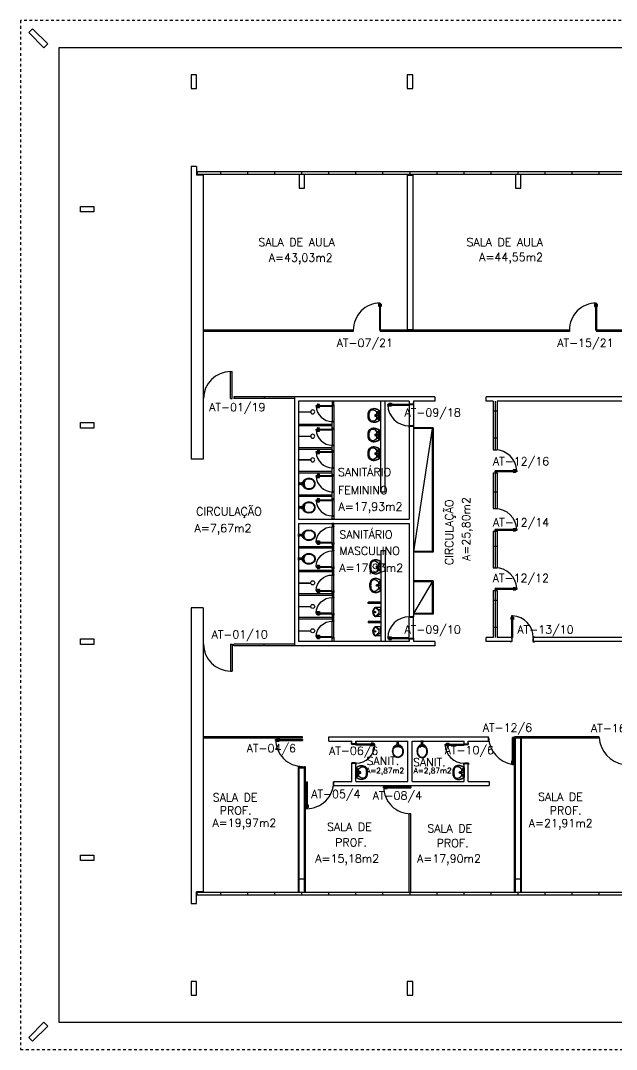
# Model space of a CAD drawing. Extents: x 109.8 to 186.6, y -3.3 to 34.7.
# Drawn here: x 109.79 to 131.85, y -3.32 to 34.74 of the extents above; entities that cross this region are included whole.
import ezdxf

# ---------------------------------------------------------------- set-up
doc = ezdxf.new("R2010")
doc.units = 0
doc.header["$LTSCALE"] = 0.01
doc.header["$MEASUREMENT"] = 0
doc.linetypes.add('HIDDEN', pattern=[0.375, 0.25, -0.125])
doc.layers.get('0').update_dxf_attribs({"color": 1, "linetype": 'HIDDEN'})
for name, color, linetype in [('1', 1, 'CONTINUOUS'), ('2', 1, 'CONTINUOUS'), ('3', 2, 'CONTINUOUS'), ('ALV', 2, 'CONTINUOUS'), ('APSAN', 1, 'CONTINUOUS'), ('DIV', 2, 'CONTINUOUS'), ('ENDEREÇO', 2, 'CONTINUOUS'), ('ESQ', 1, 'CONTINUOUS'), ('MACANETA', 2, 'CONTINUOUS'), ('MARCO', 2, 'CONTINUOUS'), ('PEÇAS', 1, 'CONTINUOUS'), ('PISO', 1, 'CONTINUOUS'), ('PORTA', 2, 'CONTINUOUS'), ('PROJ', 1, 'HIDDEN'), ('TEXTO', 2, 'CONTINUOUS')]:
    doc.layers.add(name, color=color, linetype=linetype)
doc.styles.add('UNB-100', font='simplex.shx', dxfattribs={"height": 0.2})

# ---------------------------------------------------------------- blocks, each defined once
blk = doc.blocks.new('P100D')
at = {"layer": '1'}
blk.add_arc((-0.003, -0.003), 0.995, 180, 270.1541, dxfattribs=at)
at = {"layer": '2', "color": 1}
for p, q in [((-0.963, 0.003), (-0.963, 0)), ((-0.963, 0.003), (-0.928, 0.003)), ((-0.955, 0.03), (-0.865, 0.03)), ((-0.955, 0.03), (-0.955, 0.003)), ((-0.955, 0.025), (-0.865, 0.025)), ((-0.935, 0.025), (-0.935, 0.003)), ((-0.928, 0.003), (-0.928, 0)), ((-0.865, 0.03), (-0.865, 0.025)), ((-0.963, -0.038), (-0.963, -0.035)), ((-0.963, -0.038), (-0.928, -0.038)), ((-0.955, -0.065), (-0.955, -0.038)), ((-0.955, -0.06), (-0.865, -0.06)), ((-0.955, -0.065), (-0.865, -0.065)), ((-0.935, -0.06), (-0.935, -0.038)), ((-0.928, -0.038), (-0.928, -0.035)), ((-0.865, -0.065), (-0.865, -0.06))]:
    blk.add_line(p, q, dxfattribs=at)
at = {"layer": '3'}
for p, q in [((-1, 0), (0, 0)), ((-1, -0.035), (-1, 0)), ((0, 0), (0, -0.035)), ((-1, -0.035), (0, -0.035))]:
    blk.add_line(p, q, dxfattribs=at)
blk = doc.blocks.new('A$C70DC1065')
at = {"layer": 'APSAN', "color": 1}
for p, q in [((0.407, 0.413), (0.323, 0.383)), ((0.407, 0.413), (0.328, 0.373)), ((0.407, 0.433), (0.407, 0.102)), ((0.407, 0.257), (0.407, 0.413)), ((0.42, 0.44), (0.42, 0.075)), ((0.319, 0.257), (0.231, 0.257)), ((0.275, 0.301), (0.275, 0.213)), ((0.407, 0.102), (0.323, 0.132)), ((0.328, 0.373), (0.328, 0.141)), ((0.407, 0.102), (0.328, 0.141)), ((0.394, 0.341), (0.341, 0.341)), ((0.394, 0.257), (0.341, 0.257)), ((0.394, 0.173), (0.341, 0.173)), ((0.368, 0.315), (0.368, 0.368)), ((0.368, 0.257), (0.368, 0.284)), ((0.368, 0.257), (0.368, 0.231)), ((0.368, 0.2), (0.368, 0.147)), ((0.407, 0.257), (0.407, 0.082))]:
    blk.add_line(p, q, dxfattribs=at)
for centre, radius in [((0.275, 0.257), 0.0315), ((0.275, 0.257), 0.021), ((0.368, 0.341), 0.0137), ((0.368, 0.257), 0.0137), ((0.368, 0.173), 0.0137)]:
    blk.add_circle(centre, radius, dxfattribs=at)
for centre, radius, start, end in [((0.214, 0.312), 0.21, 74.8885, 171.8746), ((0.212, 0.31), 0.2, 75.2817, 172.1149), ((0.462, 0.257), 0.424, 162.413, 180), ((0.175, 0.348), 0.123, 49.4403, 162.413), ((-3.652, -5.024), 6.719, 53.8347, 54.4403), ((-4.114, -4.663), 6.719, 48.6723, 49.4403), ((0.134, 0.015), 0.505, 58.0101, 75.2817), ((0.134, 0.015), 0.518, 57.2141, 74.8885), ((0.305, 0.389), 0.0137, 351.7289, 53.8347), ((0.315, 0.373), 0.0126, 0, 48.6723), ((0.395, 0.433), 0.0126, 0, 58.0101), ((0.407, 0.44), 0.0126, 0, 57.2141), ((0.595, 0.257), 0.595, 171.8746, 180), ((0.595, 0.257), 0.595, 180, 188.1254), ((0.214, 0.203), 0.21, 188.1254, 285.1115), ((0.595, 0.257), 0.587, 172.1149, 180), ((0.595, 0.257), 0.587, 180, 187.8851), ((0.212, 0.204), 0.2, 187.8851, 284.7183), ((0.462, 0.257), 0.424, 180, 197.587), ((0.175, 0.166), 0.123, 197.587, 310.5597), ((-4.114, 5.177), 6.719, 310.5597, 311.3277), ((-3.652, 5.539), 6.719, 305.5597, 306.1653), ((0.134, 0.5), 0.505, 284.7183, 301.9899), ((0.134, 0.5), 0.518, 285.1115, 302.7859), ((0.305, 0.125), 0.0137, 306.1653, 8.2711), ((0.315, 0.141), 0.0126, 311.3277, 0), ((0.395, 0.082), 0.0126, 301.9899, 0), ((0.407, 0.075), 0.0126, 302.7859, 0)]:
    blk.add_arc(centre, radius, start, end, dxfattribs=at)
blk = doc.blocks.new('VDC-P')
for p, q in [((-0.127, 0.192), (0.127, 0.192)), ((-0.109, 0.202), (0.109, 0.202)), ((-0.068, 0.152), (0.068, 0.152)), ((-0.05, 0.152), (-0.03, 0.11)), ((-0.05, 0.015), (-0.05, 0)), ((-0.05, 0), (0.05, 0)), ((0.045, 0.02), (-0.045, 0.02)), ((-0.04, 0.025), (-0.04, 0.02)), ((0.035, 0.03), (-0.035, 0.03)), ((-0.03, 0.152), (-0.03, 0.11)), ((0.03, 0.11), (-0.03, 0.11)), ((0.03, 0.1), (-0.03, 0.1)), ((-0.025, 0.1), (-0.025, 0.03)), ((0.025, 0.1), (0.025, 0.03)), ((0.03, 0.152), (0.03, 0.11)), ((0.05, 0.152), (0.03, 0.11)), ((0.04, 0.025), (0.04, 0.02)), ((0.05, 0.015), (0.05, 0))]:
    blk.add_line(p, q)
for points in [[(0.16, 0.244, 0.050424), (0.18, 0.288, 0.082137), (0.195, 0.381, 0.082137), (0.18, 0.474, 0.090148), (0.138, 0.549, 0.104406), (0.073, 0.601, 0.117345), (0, 0.619, 0.117345), (-0.073, 0.601, 0.104406), (-0.138, 0.549, 0.090148), (-0.18, 0.474, 0.082137), (-0.195, 0.381, 0.082137)], [(-0.195, 0.381, 0.082137), (-0.18, 0.288, 0.050424), (-0.16, 0.244, 0.104406)], [(0.142, 0.254, 0.050424), (0.161, 0.295, 0.082137), (0.175, 0.381, 0.082137), (0.161, 0.468, 0.090148), (0.122, 0.536, 0.104406), (0.064, 0.583, 0.117345), (0, 0.599, 0.117345), (-0.064, 0.583, 0.104406), (-0.122, 0.536, 0.090148), (-0.161, 0.468, 0.082137), (-0.175, 0.381, 0.082137)], [(-0.175, 0.381, 0.082137), (-0.161, 0.295, 0.050424), (-0.142, 0.254, 0.050424)]]:
    blk.add_lwpolyline(points, format="xyb")
for centre in [(-0.083, 0.226), (0.083, 0.226)]:
    blk.add_circle(centre, 0.0101)
for centre, radius, start, end in [((0.08, 0.36), 0.266, 205.6863, 226.7558), ((0.08, 0.36), 0.246, 205.6863, 219.7706), ((-0.068, 0.202), 0.05, 226.7558, 270), ((-0.045, 0.015), 0.005, 90, 180), ((-0.035, 0.025), 0.005, 90, 180), ((-0.03, 0.105), 0.005, 90, 270), ((0.03, 0.105), 0.005, 270, 90), ((0.035, 0.025), 0.005, 0, 90), ((0.045, 0.015), 0.005, 360, 90), ((0.068, 0.202), 0.05, 270, 313.2442), ((-0.08, 0.36), 0.266, 313.2442, 334.3137), ((-0.08, 0.36), 0.246, 320.2294, 334.3137)]:
    blk.add_arc(centre, radius, start, end)
blk = doc.blocks.new('MACANETA')
at = {"layer": 'MACANETA', "color": 1}
for p, q in [((-0.077, 0.052), (-0.077, 0.12)), ((-0.059, 0.052), (-0.059, 0.12)), ((-0.059, 0.075), (-0.036, 0.075)), ((-0.059, 0.052), (-0.036, 0.052)), ((-0.036, 0.044), (-0.036, 0.084)), ((-0.036, 0.084), (-0.03, 0.084)), ((-0.036, 0.044), (-0.03, 0.044)), ((0.006, 0.084), (0, 0.084)), ((0.006, 0.044), (0, 0.044)), ((0.006, 0.044), (0.006, 0.084)), ((0.029, 0.075), (0.006, 0.075)), ((0.029, 0.052), (0.006, 0.052)), ((0.029, 0.052), (0.029, 0.12)), ((0.047, 0.052), (0.047, 0.12))]:
    blk.add_line(p, q, dxfattribs=at)
for centre, start, end in [((-0.068, 0.12), 90, 180), ((-0.068, 0.052), 180, 270), ((-0.068, 0.12), 0, 90), ((-0.068, 0.052), 270, 0), ((0.038, 0.12), 90, 180), ((0.038, 0.052), 180, 270), ((0.038, 0.12), 0, 90), ((0.038, 0.052), 270, 0)]:
    blk.add_arc(centre, 0.00874, start, end, dxfattribs=at)
blk = doc.blocks.new('DOOR60')
at = {"layer": 'PORTA'}
for p, q in [((0.015, -0.6), (0.015, 0)), ((0.015, 0), (0.045, 0)), ((0.045, -0.6), (0.045, 0)), ((0.045, -0.6), (0.015, -0.6))]:
    blk.add_line(p, q, dxfattribs=at)
at = {"layer": 'PORTA', "color": 1}
blk.add_arc((0.015, 0), 0.6, 272.866, 0, dxfattribs=at)
blk.add_blockref('MACANETA', (0.045, -0.6), dxfattribs=at)
blk = doc.blocks.new('MICTR-P')
for p, q in [((0, 0.08), (0, 0.155)), ((0, 0.08), (0, -0.08)), ((0.081, 0.08), (0, 0.08)), ((0.01, 0.165), (0.205, 0.165)), ((0.168, 0.129), (0.08, 0.046)), ((0.08, -0.076), (0.08, 0.076)), ((0.151, 0.147), (0.083, 0.083)), ((0, -0.08), (0, -0.155)), ((0, -0.08), (0.081, -0.08)), ((0.01, -0.165), (0.205, -0.165)), ((0.168, -0.129), (0.08, -0.046)), ((0.151, -0.147), (0.083, -0.083))]:
    blk.add_line(p, q)
for radius in [0.025, 0.015]:
    blk.add_circle((0.22, 0), radius)
for centre, radius, start, end in [((0.01, 0.155), 0.01, 90, 180), ((0.09, 0.076), 0.01, 133.3634, 180), ((0.197, 0.098), 0.0675, 49.5319, 133.3634), ((0.197, 0.098), 0.0425, 49.5319, 133.3634), ((0.114, 0), 0.171, 357.4005, 49.5319), ((0.114, 0), 0.196, 358.2793, 49.5319), ((0.01, -0.155), 0.01, 180, 270), ((0.09, -0.076), 0.01, 180, 226.6366), ((0.197, -0.098), 0.0675, 226.6366, 310.4681), ((0.197, -0.098), 0.0425, 226.6366, 310.4681), ((0.114, 0), 0.171, 310.4681, 357.3509), ((0.114, 0), 0.196, 310.4681, 357.7012)]:
    blk.add_arc(centre, radius, start, end)
blk = doc.blocks.new('CHUV')
at = {"linetype": 'Continuous'}
for p, q in [((0, 0.006), (0.45, 0.006)), ((0, 0.006), (0, -0.006)), ((0, -0.006), (0.45, -0.006))]:
    blk.add_line(p, q, dxfattribs=at)
blk.add_circle((0.525, 0.001), 0.0742, dxfattribs=at)

msp = doc.modelspace()

# ---------------------------------------------------------------- linework, layer by layer
at = {"layer": '1'}
for p, q in [((124.184, 20.515), (124.184, 19.74)), ((124.334, 20.54), (124.334, 19.76)), ((124.184, 11.915), (124.184, 12.69)), ((124.334, 11.89), (124.334, 12.67))]:
    msp.add_line(p, q, dxfattribs=at)
at = {"layer": '1', "color": 1}
for centre, radius, start, end in [((124.184, 20.545), 0.8, 182.1491, 270), ((127.361, 18.057), 0.8, 2.1491, 90), ((127.364, 15.881), 0.8, 2.1491, 90), ((127.359, 13.7), 0.8, 2.1491, 90), ((124.184, 11.885), 0.8, 90, 177.8509), ((127.974, 11.915), 0.8, 360, 87.8509), ((122.209, 7.97), 0.7, 270, 357.5437), ((126.209, 7.97), 0.7, 182.4563, 270)]:
    msp.add_arc(centre, radius, start, end, dxfattribs=at)
at = {"layer": '1'}
for centre in [(128.202, 8.294), (132.302, 8.294)]:
    msp.add_arc(centre, 1.095, 184.0683, 259.5688, dxfattribs=at)
at = {"layer": '2', "color": 1}
for p, q in [((123.422, 20.553), (123.457, 20.553)), ((123.422, 20.553), (123.422, 20.55)), ((123.429, 20.58), (123.429, 20.553)), ((123.429, 20.58), (123.519, 20.58)), ((123.429, 20.575), (123.519, 20.575)), ((123.449, 20.575), (123.449, 20.553)), ((123.457, 20.553), (123.457, 20.55)), ((123.519, 20.58), (123.519, 20.575)), ((123.422, 20.512), (123.422, 20.515)), ((123.422, 20.512), (123.457, 20.512)), ((123.429, 20.485), (123.429, 20.512)), ((123.429, 20.49), (123.519, 20.49)), ((123.429, 20.485), (123.519, 20.485)), ((123.449, 20.49), (123.449, 20.512)), ((123.457, 20.512), (123.457, 20.515)), ((123.519, 20.485), (123.519, 20.49)), ((128.116, 18.117), (128.026, 18.117)), ((128.026, 18.117), (128.026, 18.112)), ((128.116, 18.112), (128.026, 18.112)), ((128.116, 18.027), (128.026, 18.027)), ((128.026, 18.022), (128.026, 18.027)), ((128.116, 18.022), (128.026, 18.022)), ((128.088, 18.09), (128.088, 18.087)), ((128.123, 18.09), (128.088, 18.09)), ((128.088, 18.049), (128.088, 18.052)), ((128.123, 18.049), (128.088, 18.049)), ((128.096, 18.112), (128.096, 18.09)), ((128.096, 18.027), (128.096, 18.049)), ((128.116, 18.117), (128.116, 18.09)), ((128.116, 18.022), (128.116, 18.049)), ((128.123, 18.09), (128.123, 18.087)), ((128.123, 18.049), (128.123, 18.052)), ((128.119, 15.941), (128.029, 15.941)), ((128.029, 15.941), (128.029, 15.936)), ((128.119, 15.936), (128.029, 15.936)), ((128.119, 15.851), (128.029, 15.851)), ((128.029, 15.846), (128.029, 15.851)), ((128.119, 15.846), (128.029, 15.846)), ((128.092, 15.914), (128.092, 15.911)), ((128.127, 15.914), (128.092, 15.914)), ((128.092, 15.873), (128.092, 15.876)), ((128.127, 15.873), (128.092, 15.873)), ((128.099, 15.936), (128.099, 15.914)), ((128.099, 15.851), (128.099, 15.873)), ((128.119, 15.941), (128.119, 15.914)), ((128.119, 15.846), (128.119, 15.873)), ((128.127, 15.914), (128.127, 15.911)), ((128.127, 15.873), (128.127, 15.876)), ((128.114, 13.76), (128.024, 13.76)), ((128.024, 13.76), (128.024, 13.755)), ((128.114, 13.755), (128.024, 13.755)), ((128.087, 13.733), (128.087, 13.73)), ((128.122, 13.733), (128.087, 13.733)), ((128.094, 13.755), (128.094, 13.733)), ((128.114, 13.76), (128.114, 13.733)), ((128.122, 13.733), (128.122, 13.73)), ((128.114, 13.67), (128.024, 13.67)), ((128.024, 13.665), (128.024, 13.67)), ((128.114, 13.665), (128.024, 13.665)), ((128.087, 13.692), (128.087, 13.695)), ((128.122, 13.692), (128.087, 13.692)), ((128.094, 13.67), (128.094, 13.692)), ((128.114, 13.665), (128.114, 13.692)), ((128.122, 13.692), (128.122, 13.695)), ((127.939, 12.67), (127.966, 12.67)), ((127.939, 12.67), (127.939, 12.58)), ((127.939, 12.58), (127.944, 12.58)), ((127.944, 12.67), (127.944, 12.58)), ((127.944, 12.65), (127.966, 12.65)), ((127.966, 12.678), (127.966, 12.643)), ((127.966, 12.678), (127.969, 12.678)), ((127.966, 12.643), (127.969, 12.643)), ((128.007, 12.678), (128.004, 12.678)), ((128.007, 12.643), (128.004, 12.643)), ((128.007, 12.678), (128.007, 12.643)), ((128.034, 12.67), (128.007, 12.67)), ((128.029, 12.65), (128.007, 12.65)), ((128.029, 12.67), (128.029, 12.58)), ((128.034, 12.58), (128.029, 12.58)), ((128.034, 12.67), (128.034, 12.58)), ((123.422, 11.918), (123.422, 11.915)), ((123.422, 11.918), (123.457, 11.918)), ((123.422, 11.877), (123.422, 11.88)), ((123.422, 11.877), (123.457, 11.877)), ((123.429, 11.945), (123.519, 11.945)), ((123.429, 11.945), (123.429, 11.918)), ((123.429, 11.94), (123.519, 11.94)), ((123.429, 11.85), (123.429, 11.877)), ((123.429, 11.855), (123.519, 11.855)), ((123.429, 11.85), (123.519, 11.85)), ((123.449, 11.94), (123.449, 11.918)), ((123.449, 11.855), (123.449, 11.877)), ((123.457, 11.918), (123.457, 11.915)), ((123.457, 11.877), (123.457, 11.88)), ((123.519, 11.945), (123.519, 11.94)), ((123.519, 11.85), (123.519, 11.855))]:
    msp.add_line(p, q, dxfattribs=at)
at = {"layer": '2'}
for p, q in [((122.774, 8.005), (122.774, 8)), ((122.864, 8.005), (122.774, 8.005)), ((122.864, 8), (122.774, 8)), ((122.844, 8), (122.844, 7.978)), ((122.864, 8.005), (122.864, 7.978)), ((125.554, 8.005), (125.554, 7.978)), ((125.554, 8.005), (125.644, 8.005)), ((125.554, 8), (125.644, 8)), ((125.574, 8), (125.574, 7.978)), ((125.644, 8.005), (125.644, 8)), ((122.774, 7.91), (122.774, 7.915)), ((122.864, 7.915), (122.774, 7.915)), ((122.864, 7.91), (122.774, 7.91)), ((122.872, 7.978), (122.837, 7.978)), ((122.837, 7.978), (122.837, 7.975)), ((122.837, 7.937), (122.837, 7.94)), ((122.872, 7.937), (122.837, 7.937)), ((122.844, 7.915), (122.844, 7.937)), ((122.864, 7.91), (122.864, 7.937)), ((122.872, 7.978), (122.872, 7.975)), ((122.872, 7.937), (122.872, 7.94)), ((125.547, 7.978), (125.582, 7.978)), ((125.547, 7.978), (125.547, 7.975)), ((125.547, 7.937), (125.547, 7.94)), ((125.547, 7.937), (125.582, 7.937)), ((125.554, 7.91), (125.554, 7.937)), ((125.554, 7.915), (125.644, 7.915)), ((125.554, 7.91), (125.644, 7.91)), ((125.574, 7.915), (125.574, 7.937)), ((125.582, 7.978), (125.582, 7.975)), ((125.582, 7.937), (125.582, 7.94)), ((125.644, 7.91), (125.644, 7.915)), ((127.973, 7.352), (127.978, 7.352)), ((127.973, 7.262), (127.973, 7.352)), ((127.973, 7.262), (128, 7.262)), ((127.978, 7.262), (127.978, 7.352)), ((127.978, 7.282), (128, 7.282)), ((128, 7.254), (128, 7.289)), ((128, 7.289), (128.003, 7.289)), ((128, 7.254), (128.003, 7.254)), ((128.041, 7.289), (128.038, 7.289)), ((128.041, 7.254), (128.038, 7.254)), ((128.041, 7.254), (128.041, 7.289)), ((128.063, 7.282), (128.041, 7.282)), ((128.068, 7.262), (128.041, 7.262)), ((128.068, 7.352), (128.063, 7.352)), ((128.063, 7.262), (128.063, 7.352)), ((128.068, 7.262), (128.068, 7.352))]:
    msp.add_line(p, q, dxfattribs=at)
at = {"layer": '3'}
for p, q in [((123.384, 20.55), (124.184, 20.55)), ((123.384, 20.515), (123.384, 20.55)), ((124.184, 20.61), (124.174, 20.61)), ((124.174, 20.61), (124.174, 20.56)), ((124.174, 20.56), (124.184, 20.56)), ((124.184, 20.565), (124.184, 20.56)), ((124.184, 20.56), (124.184, 20.55)), ((124.184, 20.55), (124.219, 20.55)), ((124.184, 20.55), (124.184, 20.515)), ((124.219, 20.55), (124.219, 20.54)), ((124.344, 20.6), (124.334, 20.6)), ((124.334, 20.565), (124.334, 20.55)), ((124.334, 20.54), (124.334, 20.55)), ((124.334, 20.55), (124.344, 20.55)), ((124.344, 20.55), (124.344, 20.6)), ((123.384, 20.515), (124.184, 20.515)), ((124.219, 20.54), (124.334, 20.54)), ((124.174, 19.69), (124.174, 19.74)), ((124.174, 19.74), (124.184, 19.74)), ((124.184, 19.69), (124.174, 19.69)), ((124.184, 19.74), (124.184, 19.75)), ((124.184, 19.75), (124.219, 19.75)), ((124.184, 19.735), (124.184, 19.74)), ((124.219, 19.75), (124.219, 19.76)), ((124.219, 19.76), (124.334, 19.76)), ((124.334, 19.76), (124.334, 19.75)), ((124.334, 19.75), (124.344, 19.75)), ((124.334, 19.735), (124.334, 19.75)), ((124.344, 19.7), (124.334, 19.7)), ((124.344, 19.75), (124.344, 19.7)), ((128.161, 18.087), (127.361, 18.087)), ((127.361, 18.052), (127.361, 18.087)), ((128.161, 18.052), (127.361, 18.052)), ((128.161, 18.087), (128.161, 18.052)), ((128.164, 15.911), (127.364, 15.911)), ((127.364, 15.876), (127.364, 15.911)), ((128.164, 15.876), (127.364, 15.876)), ((128.164, 15.911), (128.164, 15.876)), ((128.159, 13.73), (127.359, 13.73)), ((127.359, 13.695), (127.359, 13.73)), ((128.159, 13.73), (128.159, 13.695)), ((128.159, 13.695), (127.359, 13.695)), ((124.184, 12.74), (124.174, 12.74)), ((124.174, 12.74), (124.174, 12.69)), ((124.174, 12.69), (124.184, 12.69)), ((124.184, 12.695), (124.184, 12.69)), ((124.184, 12.69), (124.184, 12.68)), ((124.184, 12.68), (124.219, 12.68)), ((124.219, 12.68), (124.219, 12.67)), ((124.219, 12.67), (124.334, 12.67)), ((124.344, 12.73), (124.334, 12.73)), ((124.334, 12.695), (124.334, 12.68)), ((124.334, 12.67), (124.334, 12.68)), ((124.334, 12.68), (124.344, 12.68)), ((124.344, 12.68), (124.344, 12.73)), ((127.969, 12.715), (127.969, 11.915)), ((128.004, 12.715), (127.969, 12.715)), ((128.004, 12.715), (128.004, 11.915)), ((123.384, 11.915), (124.184, 11.915)), ((123.384, 11.915), (123.384, 11.88)), ((123.384, 11.88), (124.184, 11.88)), ((124.174, 11.82), (124.174, 11.87)), ((124.174, 11.87), (124.184, 11.87)), ((124.184, 11.82), (124.174, 11.82)), ((124.184, 11.88), (124.184, 11.915)), ((124.184, 11.87), (124.184, 11.88)), ((124.184, 11.88), (124.219, 11.88)), ((124.184, 11.865), (124.184, 11.87)), ((124.219, 11.88), (124.219, 11.89)), ((124.219, 11.89), (124.334, 11.89)), ((124.334, 11.89), (124.334, 11.88)), ((124.334, 11.88), (124.344, 11.88)), ((124.334, 11.865), (124.334, 11.88)), ((124.344, 11.83), (124.334, 11.83)), ((124.344, 11.88), (124.344, 11.83)), ((127.909, 11.925), (127.959, 11.925)), ((127.969, 11.915), (127.969, 11.88)), ((127.969, 11.915), (128.004, 11.915)), ((127.979, 11.88), (127.979, 11.765)), ((128.759, 11.88), (128.759, 11.765)), ((128.769, 11.88), (128.759, 11.88)), ((128.769, 11.915), (128.769, 11.88)), ((128.779, 11.915), (128.769, 11.915)), ((128.779, 11.925), (128.779, 11.915)), ((128.829, 11.925), (128.779, 11.925)), ((128.784, 11.915), (128.779, 11.915)), ((128.829, 11.915), (128.829, 11.925)), ((127.919, 11.755), (127.919, 11.765)), ((127.969, 11.755), (127.919, 11.755)), ((127.954, 11.765), (127.969, 11.765)), ((127.969, 11.765), (127.969, 11.755)), ((127.979, 11.765), (127.969, 11.765)), ((128.759, 11.765), (128.769, 11.765)), ((128.784, 11.765), (128.769, 11.765)), ((128.769, 11.765), (128.769, 11.755)), ((128.769, 11.755), (128.819, 11.755)), ((128.819, 11.755), (128.819, 11.765)), ((122.049, 7.975), (122.049, 8.025)), ((122.049, 8.025), (122.059, 8.025)), ((122.209, 8.035), (122.219, 8.035)), ((122.219, 8.035), (122.219, 7.985)), ((126.209, 8.035), (126.199, 8.035)), ((126.199, 8.035), (126.199, 7.985)), ((126.369, 8.025), (126.359, 8.025)), ((126.369, 7.975), (126.369, 8.025)), ((128.003, 7.217), (128.003, 8.217)), ((128.038, 8.217), (128.003, 8.217)), ((128.038, 7.217), (128.038, 8.217)), ((122.059, 7.975), (122.049, 7.975)), ((122.059, 7.99), (122.059, 7.975)), ((122.059, 7.965), (122.059, 7.975)), ((122.174, 7.965), (122.059, 7.965)), ((122.209, 7.975), (122.174, 7.975)), ((122.174, 7.975), (122.174, 7.965)), ((122.209, 7.99), (122.209, 7.985)), ((122.219, 7.985), (122.209, 7.985)), ((122.209, 7.985), (122.209, 7.975)), ((122.909, 7.975), (122.209, 7.975)), ((122.209, 7.975), (122.209, 7.94)), ((122.909, 7.94), (122.209, 7.94)), ((122.909, 7.94), (122.909, 7.975)), ((125.509, 7.975), (126.209, 7.975)), ((125.509, 7.94), (125.509, 7.975)), ((125.509, 7.94), (126.209, 7.94)), ((126.199, 7.985), (126.209, 7.985)), ((126.209, 7.99), (126.209, 7.985)), ((126.209, 7.985), (126.209, 7.975)), ((126.209, 7.975), (126.244, 7.975)), ((126.209, 7.975), (126.209, 7.94)), ((126.244, 7.975), (126.244, 7.965)), ((126.244, 7.965), (126.359, 7.965)), ((126.359, 7.99), (126.359, 7.975)), ((126.359, 7.965), (126.359, 7.975)), ((126.359, 7.975), (126.369, 7.975)), ((122.059, 7.275), (122.049, 7.275)), ((122.049, 7.275), (122.049, 7.225)), ((122.174, 7.285), (122.059, 7.285)), ((122.059, 7.285), (122.059, 7.275)), ((122.059, 7.26), (122.059, 7.275)), ((122.174, 7.275), (122.174, 7.285)), ((122.209, 7.275), (122.174, 7.275)), ((122.209, 7.265), (122.209, 7.275)), ((122.219, 7.265), (122.209, 7.265)), ((122.209, 7.26), (122.209, 7.265)), ((122.219, 7.215), (122.219, 7.265)), ((126.199, 7.215), (126.199, 7.265)), ((126.199, 7.265), (126.209, 7.265)), ((126.209, 7.265), (126.209, 7.275)), ((126.209, 7.275), (126.244, 7.275)), ((126.209, 7.26), (126.209, 7.265)), ((126.244, 7.275), (126.244, 7.285)), ((126.244, 7.285), (126.359, 7.285)), ((126.359, 7.285), (126.359, 7.275)), ((126.359, 7.275), (126.369, 7.275)), ((126.359, 7.26), (126.359, 7.275)), ((126.369, 7.275), (126.369, 7.225)), ((122.049, 7.225), (122.059, 7.225)), ((122.209, 7.215), (122.219, 7.215)), ((126.209, 7.215), (126.199, 7.215)), ((126.369, 7.225), (126.359, 7.225)), ((128.003, 7.217), (128.038, 7.217))]:
    msp.add_line(p, q, dxfattribs=at)
at = {"layer": 'ALV'}
for p, q in [((116.109, 29.34), (116.109, 18.515)), ((116.309, 29.34), (116.109, 29.34)), ((116.309, 29.34), (116.309, 29.015)), ((116.559, 29.015), (116.309, 29.015)), ((116.559, 29.015), (116.559, 18.515)), ((124.109, 29.015), (124.109, 23.315)), ((124.109, 29.015), (124.309, 29.015)), ((124.309, 29.015), (124.309, 23.315)), ((124.109, 23.315), (124.309, 23.315)), ((119.934, 20.815), (119.934, 11.615)), ((125.134, 20.815), (119.934, 20.815)), ((120.084, 20.665), (120.084, 16.29)), ((124.184, 20.665), (120.084, 20.665)), ((123.134, 17.29), (123.134, 20.665)), ((123.284, 17.29), (123.284, 20.665)), ((124.184, 20.665), (124.184, 20.565)), ((124.184, 20.565), (124.334, 20.565)), ((124.334, 20.665), (124.334, 20.565)), ((125.134, 20.665), (124.334, 20.665)), ((125.134, 20.815), (125.134, 20.665)), ((127.034, 20.665), (127.034, 20.815)), ((144.284, 20.815), (127.034, 20.815)), ((127.284, 20.665), (127.034, 20.665)), ((144.284, 20.665), (127.434, 20.665)), ((121.334, 20.52), (121.384, 20.52)), ((121.334, 19.89), (121.384, 19.89)), ((121.334, 19.645), (121.384, 19.645)), ((124.184, 19.735), (124.334, 19.735)), ((124.184, 19.735), (124.184, 16.29)), ((124.334, 19.735), (124.334, 12.695)), ((121.334, 19.015), (121.384, 19.015)), ((121.334, 18.815), (121.384, 18.815)), ((116.559, 18.515), (116.109, 18.515)), ((121.334, 18.185), (121.384, 18.185)), ((121.334, 17.926), (121.384, 17.926)), ((121.334, 17.296), (121.384, 17.296)), ((123.284, 17.29), (123.134, 17.29)), ((121.334, 17.031), (121.384, 17.031)), ((121.334, 16.401), (121.384, 16.401)), ((120.084, 16.29), (124.184, 16.29)), ((120.084, 16.14), (124.184, 16.14)), ((120.084, 16.14), (120.084, 11.765)), ((121.334, 16.03), (121.384, 16.03)), ((124.184, 16.14), (124.184, 12.695)), ((121.334, 15.4), (121.384, 15.4)), ((121.334, 15.135), (121.384, 15.135)), ((123.134, 15.14), (123.134, 11.765)), ((123.134, 15.14), (123.284, 15.14)), ((123.284, 15.14), (123.284, 11.765)), ((121.334, 14.505), (121.384, 14.505)), ((121.334, 14.245), (121.384, 14.245)), ((121.334, 13.615), (121.384, 13.615)), ((121.334, 13.415), (121.384, 13.415)), ((116.559, 13.015), (116.109, 13.015)), ((116.109, 13.015), (116.109, 2.079)), ((116.559, 13.015), (116.559, 2.515)), ((123.134, 13.225), (122.664, 13.225)), ((122.664, 13.175), (122.664, 13.225)), ((123.134, 13.175), (122.664, 13.175)), ((121.334, 12.785), (121.384, 12.785)), ((124.184, 12.695), (124.334, 12.695)), ((121.334, 12.54), (121.384, 12.54)), ((122.664, 12.515), (122.664, 12.465)), ((123.134, 12.515), (122.664, 12.515)), ((123.134, 12.465), (122.664, 12.465)), ((121.334, 11.91), (121.384, 11.91)), ((124.184, 11.865), (124.334, 11.865)), ((124.184, 11.865), (124.184, 11.765)), ((124.334, 11.865), (124.334, 11.765)), ((127.034, 11.765), (127.034, 11.915)), ((127.284, 11.915), (127.034, 11.915)), ((128.004, 11.915), (127.434, 11.915)), ((142.843, 11.915), (128.769, 11.915)), ((128.784, 11.765), (128.784, 11.915)), ((125.134, 11.615), (119.934, 11.615)), ((124.184, 11.765), (120.084, 11.765)), ((125.134, 11.765), (124.334, 11.765)), ((125.134, 11.765), (125.134, 11.615)), ((127.979, 11.765), (127.034, 11.765)), ((142.843, 11.765), (128.759, 11.765)), ((121.209, 8.24), (127.109, 8.24)), ((121.209, 8.09), (121.209, 8.24)), ((121.209, 8.09), (122.059, 8.09)), ((122.059, 7.99), (122.059, 8.09)), ((122.209, 8.09), (124.134, 8.09)), ((122.209, 7.99), (122.209, 8.09)), ((124.134, 6.59), (124.134, 8.09)), ((124.284, 6.59), (124.284, 8.09)), ((124.284, 8.09), (126.209, 8.09)), ((126.209, 7.99), (126.209, 8.09)), ((126.359, 8.09), (127.109, 8.09)), ((126.359, 7.99), (126.359, 8.09)), ((127.109, 8.09), (127.109, 8.24)), ((122.209, 7.99), (122.059, 7.99)), ((126.209, 7.99), (126.359, 7.99)), ((122.059, 6.59), (122.059, 7.26)), ((122.209, 7.26), (122.059, 7.26)), ((122.209, 6.59), (122.209, 7.26)), ((126.209, 6.59), (126.209, 7.26)), ((126.209, 7.26), (126.359, 7.26)), ((126.359, 6.59), (126.359, 7.26)), ((121.385, 6.44), (121.385, 6.59)), ((121.385, 6.59), (122.059, 6.59)), ((122.209, 6.59), (124.134, 6.59)), ((124.284, 6.59), (126.209, 6.59)), ((126.359, 6.59), (127.14, 6.59)), ((127.14, 6.59), (127.14, 6.44)), ((121.385, 6.44), (127.14, 6.44)), ((116.309, 2.079), (116.309, 2.515)), ((116.559, 2.515), (116.309, 2.515)), ((116.109, 2.079), (116.309, 2.079))]:
    msp.add_line(p, q, dxfattribs=at)
for points in [[(110.094, 34.295), (110.659, 33.729), (110.801, 33.87), (110.235, 34.436)], [(116.109, 32.729), (116.109, 32.229), (116.309, 32.229), (116.309, 32.729)], [(124.109, 32.729), (124.109, 32.229), (124.309, 32.229), (124.309, 32.729)], [(120.109, 29.04), (120.109, 28.54), (120.309, 28.54), (120.309, 29.04)], [(128.109, 29.04), (128.109, 28.54), (128.309, 28.54), (128.309, 29.04)], [(112.509, 27.665), (112.009, 27.665), (112.009, 27.865), (112.509, 27.865)], [(112.509, 19.665), (112.009, 19.665), (112.009, 19.865), (112.509, 19.865)], [(112.509, 11.665), (112.009, 11.665), (112.009, 11.865), (112.509, 11.865)], [(112.509, 3.665), (112.009, 3.665), (112.009, 3.865), (112.509, 3.865)], [(120.109, 2.49), (120.109, 2.99), (120.309, 2.99), (120.309, 2.49)], [(128.109, 2.49), (128.109, 2.99), (128.309, 2.99), (128.309, 2.49)], [(116.109, -0.81), (116.109, -1.31), (116.309, -1.31), (116.309, -0.81)], [(124.109, -0.81), (124.109, -1.31), (124.309, -1.31), (124.309, -0.81)], [(110.094, -2.875), (110.659, -2.31), (110.801, -2.451), (110.235, -3.017)]]:
    msp.add_lwpolyline(points, close=True, dxfattribs=at)
at = {"layer": 'DIV'}
for p, q in [((122.109, 23.29), (116.559, 23.29)), ((122.109, 23.24), (116.559, 23.24)), ((117.109, 23.29), (117.109, 23.24)), ((118.109, 23.29), (118.109, 23.24)), ((119.109, 23.29), (119.109, 23.24)), ((120.109, 23.29), (120.109, 23.24)), ((121.109, 23.29), (121.109, 23.24)), ((122.109, 23.29), (122.109, 23.24)), ((123.109, 23.29), (123.109, 23.24)), ((130.109, 23.29), (123.109, 23.29)), ((130.109, 23.24), (123.109, 23.24)), ((124.109, 23.29), (124.109, 23.24)), ((125.109, 23.29), (125.109, 23.24)), ((126.109, 23.29), (126.109, 23.24)), ((127.109, 23.29), (127.109, 23.24)), ((128.109, 23.29), (128.109, 23.24)), ((129.109, 23.29), (129.109, 23.24)), ((130.109, 23.29), (130.109, 23.24)), ((131.109, 23.29), (131.109, 23.24)), ((138.109, 23.29), (131.109, 23.29)), ((138.109, 23.24), (131.109, 23.24)), ((120.084, 19.815), (121.334, 19.815)), ((120.084, 19.765), (121.334, 19.765)), ((121.384, 19.65), (121.384, 19.645)), ((125.064, 19.674), (124.334, 19.674)), ((125.034, 19.644), (124.334, 19.644)), ((125.034, 19.644), (124.334, 15.101)), ((125.034, 19.644), (125.034, 15.101)), ((125.064, 19.674), (125.064, 15.071)), ((120.084, 18.94), (121.334, 18.94)), ((120.084, 18.89), (121.334, 18.89)), ((121.384, 18.82), (121.384, 18.815)), ((120.084, 18.065), (121.334, 18.065)), ((120.084, 18.015), (121.334, 18.015)), ((120.084, 17.19), (121.334, 17.19)), ((120.084, 17.14), (121.334, 17.14)), ((121.384, 17.086), (121.384, 17.036)), ((121.384, 17.081), (121.384, 17.031)), ((127.284, 16.685), (127.434, 16.685)), ((120.084, 15.29), (121.334, 15.29)), ((120.084, 15.24), (121.334, 15.24)), ((121.384, 15.35), (121.384, 15.4)), ((121.384, 15.345), (121.384, 15.395)), ((125.034, 15.101), (124.334, 15.101)), ((125.064, 15.071), (124.334, 15.071)), ((120.084, 14.415), (121.334, 14.415)), ((120.084, 14.365), (121.334, 14.365)), ((125.064, 14.011), (124.334, 14.011)), ((125.034, 13.981), (124.334, 13.981)), ((125.034, 13.981), (124.334, 12.811)), ((125.034, 13.981), (125.034, 12.811)), ((125.064, 14.011), (125.064, 12.781)), ((120.084, 13.54), (121.334, 13.54)), ((120.084, 13.49), (121.334, 13.49)), ((121.384, 13.61), (121.384, 13.615)), ((120.084, 12.665), (121.334, 12.665)), ((120.084, 12.615), (121.334, 12.615)), ((121.384, 12.78), (121.384, 12.785)), ((125.034, 12.811), (124.334, 12.811)), ((125.064, 12.781), (124.334, 12.781)), ((120.234, 8.24), (116.559, 8.24)), ((120.234, 8.19), (116.559, 8.19)), ((120.234, 8.19), (120.234, 8.24)), ((128.079, 8.19), (128.079, 8.24)), ((131.209, 8.24), (128.079, 8.24)), ((128.079, 8.19), (128.134, 8.19)), ((131.209, 8.19), (128.079, 8.19)), ((128.079, 2.49), (128.079, 8.19)), ((128.079, 8.19), (128.109, 8.19)), ((128.109, 2.49), (128.109, 8.19)), ((128.309, 2.49), (128.309, 8.19)), ((128.339, 8.19), (128.309, 8.19)), ((128.339, 2.49), (128.339, 8.19)), ((131.209, 8.19), (131.209, 8.24)), ((120.079, 2.49), (120.079, 7.139)), ((120.079, 7.139), (120.109, 7.139)), ((120.109, 2.49), (120.109, 7.139)), ((120.309, 2.49), (120.309, 7.139)), ((120.339, 7.139), (120.309, 7.139)), ((120.339, 2.49), (120.339, 7.139)), ((124.184, 2.49), (124.184, 5.399)), ((124.234, 5.399), (124.184, 5.399)), ((124.234, 2.49), (124.234, 5.399))]:
    msp.add_line(p, q, dxfattribs=at)
at = {"layer": 'DIV', "color": 1}
for p, q in [((121.334, 20.475), (121.334, 19.905)), ((121.384, 20.495), (121.384, 19.915)), ((121.334, 19.6), (121.334, 19.03)), ((121.384, 19.62), (121.384, 19.04)), ((121.334, 18.77), (121.334, 18.2)), ((121.384, 18.79), (121.384, 18.21)), ((121.384, 17.901), (121.384, 17.321)), ((121.334, 17.881), (121.334, 17.311)), ((121.334, 16.986), (121.334, 16.416)), ((121.384, 17.006), (121.384, 16.426)), ((121.334, 15.445), (121.334, 16.015)), ((121.384, 15.425), (121.384, 16.005)), ((121.334, 14.55), (121.334, 15.12)), ((121.384, 14.53), (121.384, 15.11)), ((121.334, 13.66), (121.334, 14.23)), ((121.384, 13.64), (121.384, 14.22)), ((121.334, 12.83), (121.334, 13.4)), ((121.384, 12.81), (121.384, 13.39)), ((121.334, 11.955), (121.334, 12.525)), ((121.384, 11.935), (121.384, 12.515))]:
    msp.add_line(p, q, dxfattribs=at)
at = {"layer": 'DIV'}
for points in [[(121.384, 20.52), (121.384, 20.665), (121.334, 20.665), (121.334, 20.52)], [(121.334, 19.645), (121.334, 19.89), (121.384, 19.89), (121.384, 19.645)], [(121.334, 18.815), (121.334, 19.015), (121.384, 19.015), (121.384, 18.815)], [(121.334, 17.926), (121.334, 18.185), (121.384, 18.185), (121.384, 17.926)], [(121.334, 17.036), (121.334, 17.296), (121.384, 17.296), (121.384, 17.036)], [(121.334, 16.29), (121.334, 16.401), (121.384, 16.401), (121.384, 16.29)], [(121.334, 16.14), (121.334, 16.03), (121.384, 16.03), (121.384, 16.14)], [(121.334, 15.395), (121.334, 15.135), (121.384, 15.135), (121.384, 15.395)], [(121.334, 14.505), (121.334, 14.245), (121.384, 14.245), (121.384, 14.505)], [(121.334, 13.615), (121.334, 13.415), (121.384, 13.415), (121.384, 13.615)], [(121.334, 12.785), (121.334, 12.54), (121.384, 12.54), (121.384, 12.785)], [(121.384, 11.91), (121.384, 11.765), (121.334, 11.765), (121.334, 11.91)], [(120.109, 7.139), (120.309, 7.139), (120.309, 7.089), (120.109, 7.089)]]:
    msp.add_lwpolyline(points, close=True, dxfattribs=at)
at = {"layer": 'ESQ'}
for p, q in [((180.109, 29.14), (116.334, 29.14)), ((116.334, 29.14), (116.334, 29.04)), ((180.109, 29.04), (116.334, 29.04)), ((117.209, 29.04), (117.209, 29.14)), ((118.209, 29.04), (118.209, 29.14)), ((119.209, 29.04), (119.209, 29.14)), ((120.209, 29.04), (120.209, 29.14)), ((121.209, 29.04), (121.209, 29.14)), ((122.209, 29.04), (122.209, 29.14)), ((123.209, 29.04), (123.209, 29.14)), ((124.209, 29.04), (124.209, 29.14)), ((125.209, 29.04), (125.209, 29.14)), ((126.209, 29.04), (126.209, 29.14)), ((127.209, 29.04), (127.209, 29.14)), ((128.209, 29.04), (128.209, 29.14)), ((129.209, 29.04), (129.209, 29.14)), ((130.209, 29.04), (130.209, 29.14)), ((131.209, 29.04), (131.209, 29.14)), ((119.934, 20.815), (117.686, 20.815)), ((117.686, 20.815), (117.686, 20.755)), ((119.934, 20.755), (117.686, 20.755)), ((118.81, 20.815), (118.81, 20.755)), ((127.284, 20.665), (127.284, 18.862)), ((127.359, 20.665), (127.359, 18.862)), ((127.434, 20.665), (127.434, 18.862)), ((127.434, 20.29), (127.284, 20.29)), ((127.434, 19.29), (127.284, 19.29)), ((127.284, 18.862), (127.434, 18.862)), ((127.284, 18.01), (127.434, 18.01)), ((127.284, 18.01), (127.284, 16.685)), ((127.359, 18.01), (127.359, 16.685)), ((127.434, 18.01), (127.434, 16.685)), ((127.434, 17.29), (127.284, 17.29)), ((127.284, 15.846), (127.434, 15.846)), ((127.284, 15.846), (127.284, 14.5)), ((127.359, 15.846), (127.359, 14.5)), ((127.434, 15.846), (127.434, 14.5)), ((127.434, 15.29), (127.284, 15.29)), ((127.284, 14.5), (127.434, 14.5)), ((127.284, 13.663), (127.434, 13.663)), ((127.284, 13.663), (127.284, 11.915)), ((127.359, 13.663), (127.359, 11.915)), ((127.434, 13.663), (127.434, 11.915)), ((127.434, 13.29), (127.284, 13.29)), ((127.434, 12.29), (127.284, 12.29)), ((119.934, 11.675), (117.686, 11.675)), ((117.686, 11.615), (117.686, 11.675)), ((119.934, 11.615), (117.686, 11.615)), ((118.81, 11.615), (118.81, 11.675)), ((116.334, 2.39), (116.334, 2.49)), ((160.209, 2.49), (116.334, 2.49)), ((160.209, 2.39), (116.334, 2.39)), ((117.209, 2.39), (117.209, 2.49)), ((118.209, 2.39), (118.209, 2.49)), ((119.209, 2.39), (119.209, 2.49)), ((120.209, 2.39), (120.209, 2.49)), ((121.209, 2.39), (121.209, 2.49)), ((122.209, 2.39), (122.209, 2.49)), ((123.209, 2.39), (123.209, 2.49)), ((124.209, 2.39), (124.209, 2.49)), ((125.209, 2.39), (125.209, 2.49)), ((126.209, 2.39), (126.209, 2.49)), ((127.209, 2.39), (127.209, 2.49)), ((128.209, 2.39), (128.209, 2.49)), ((129.209, 2.39), (129.209, 2.49)), ((130.209, 2.39), (130.209, 2.49)), ((131.209, 2.39), (131.209, 2.49))]:
    msp.add_line(p, q, dxfattribs=at)
at = {"layer": 'ESQ', "color": 2}
for p, q in [((117.566, 20.755), (117.566, 21.755)), ((117.566, 21.755), (117.626, 21.755)), ((117.626, 20.755), (117.626, 21.755)), ((117.566, 20.755), (117.626, 20.755)), ((117.566, 11.675), (117.566, 10.675)), ((117.566, 11.675), (117.626, 11.675)), ((117.626, 11.675), (117.626, 10.675)), ((117.566, 10.675), (117.626, 10.675))]:
    msp.add_line(p, q, dxfattribs=at)
at = {"layer": 'ESQ'}
for centre, start, end in [((117.566, 20.755), 90, 180), ((117.566, 11.675), 180, 270)]:
    msp.add_arc(centre, 1, start, end, dxfattribs=at)
at = {"layer": 'MARCO'}
for p, q in [((121.334, 20.565), (121.324, 20.565)), ((121.324, 20.565), (121.324, 20.515)), ((121.394, 20.555), (121.384, 20.555)), ((121.394, 20.505), (121.394, 20.555)), ((121.324, 20.515), (121.334, 20.515)), ((121.334, 20.52), (121.334, 20.515)), ((121.334, 20.515), (121.334, 20.505)), ((121.334, 20.505), (121.369, 20.505)), ((121.369, 20.505), (121.369, 20.495)), ((121.369, 20.495), (121.384, 20.495)), ((121.384, 20.52), (121.384, 20.505)), ((121.384, 20.495), (121.384, 20.505)), ((121.384, 20.505), (121.394, 20.505)), ((121.324, 19.845), (121.324, 19.895)), ((121.324, 19.895), (121.334, 19.895)), ((121.334, 19.845), (121.324, 19.845)), ((121.334, 19.895), (121.334, 19.905)), ((121.334, 19.905), (121.369, 19.905)), ((121.334, 19.89), (121.334, 19.895)), ((121.369, 19.905), (121.369, 19.915)), ((121.369, 19.915), (121.384, 19.915)), ((121.384, 19.915), (121.384, 19.905)), ((121.384, 19.905), (121.394, 19.905)), ((121.384, 19.89), (121.384, 19.905)), ((121.394, 19.855), (121.384, 19.855)), ((121.394, 19.905), (121.394, 19.855)), ((121.334, 19.69), (121.324, 19.69)), ((121.324, 19.69), (121.324, 19.64)), ((121.324, 19.64), (121.334, 19.64)), ((121.334, 19.645), (121.334, 19.64)), ((121.334, 19.64), (121.334, 19.63)), ((121.334, 19.63), (121.369, 19.63)), ((121.369, 19.63), (121.369, 19.62)), ((121.369, 19.62), (121.384, 19.62)), ((121.394, 19.68), (121.384, 19.68)), ((121.384, 19.645), (121.384, 19.63)), ((121.384, 19.62), (121.384, 19.63)), ((121.384, 19.63), (121.394, 19.63)), ((121.394, 19.63), (121.394, 19.68)), ((121.334, 19.02), (121.334, 19.03)), ((121.334, 19.03), (121.369, 19.03)), ((121.369, 19.03), (121.369, 19.04)), ((121.369, 19.04), (121.384, 19.04)), ((121.384, 19.04), (121.384, 19.03)), ((121.384, 19.03), (121.394, 19.03)), ((121.384, 19.015), (121.384, 19.03)), ((121.394, 19.03), (121.394, 18.98)), ((121.324, 18.97), (121.324, 19.02)), ((121.324, 19.02), (121.334, 19.02)), ((121.334, 18.97), (121.324, 18.97)), ((121.334, 18.86), (121.324, 18.86)), ((121.324, 18.86), (121.324, 18.81)), ((121.324, 18.81), (121.334, 18.81)), ((121.334, 19.015), (121.334, 19.02)), ((121.334, 18.815), (121.334, 18.81)), ((121.334, 18.81), (121.334, 18.8)), ((121.334, 18.8), (121.369, 18.8)), ((121.369, 18.8), (121.369, 18.79)), ((121.369, 18.79), (121.384, 18.79)), ((121.394, 18.98), (121.384, 18.98)), ((121.394, 18.85), (121.384, 18.85)), ((121.384, 18.815), (121.384, 18.8)), ((121.384, 18.79), (121.384, 18.8)), ((121.384, 18.8), (121.394, 18.8)), ((121.394, 18.8), (121.394, 18.85)), ((121.324, 18.14), (121.324, 18.19)), ((121.324, 18.19), (121.334, 18.19)), ((121.334, 18.14), (121.324, 18.14)), ((121.334, 17.971), (121.324, 17.971)), ((121.324, 17.971), (121.324, 17.921)), ((121.324, 17.921), (121.334, 17.921)), ((121.334, 18.19), (121.334, 18.2)), ((121.334, 18.2), (121.369, 18.2)), ((121.334, 18.185), (121.334, 18.19)), ((121.334, 17.926), (121.334, 17.921)), ((121.334, 17.921), (121.334, 17.911)), ((121.334, 17.911), (121.369, 17.911)), ((121.369, 18.2), (121.369, 18.21)), ((121.369, 18.21), (121.384, 18.21)), ((121.369, 17.911), (121.369, 17.901)), ((121.369, 17.901), (121.384, 17.901)), ((121.384, 18.21), (121.384, 18.2)), ((121.384, 18.2), (121.394, 18.2)), ((121.384, 18.185), (121.384, 18.2)), ((121.394, 18.15), (121.384, 18.15)), ((121.394, 17.961), (121.384, 17.961)), ((121.384, 17.926), (121.384, 17.911)), ((121.384, 17.901), (121.384, 17.911)), ((121.384, 17.911), (121.394, 17.911)), ((121.394, 18.2), (121.394, 18.15)), ((121.394, 17.911), (121.394, 17.961)), ((121.324, 17.251), (121.324, 17.301)), ((121.324, 17.301), (121.334, 17.301)), ((121.334, 17.251), (121.324, 17.251)), ((121.334, 17.301), (121.334, 17.311)), ((121.334, 17.311), (121.369, 17.311)), ((121.334, 17.296), (121.334, 17.301)), ((121.369, 17.311), (121.369, 17.321)), ((121.369, 17.321), (121.384, 17.321)), ((121.384, 17.321), (121.384, 17.311)), ((121.384, 17.311), (121.394, 17.311)), ((121.384, 17.296), (121.384, 17.311)), ((121.394, 17.261), (121.384, 17.261)), ((121.394, 17.311), (121.394, 17.261)), ((121.334, 17.076), (121.324, 17.076)), ((121.324, 17.076), (121.324, 17.026)), ((121.324, 17.026), (121.334, 17.026)), ((121.334, 17.031), (121.334, 17.026)), ((121.334, 17.026), (121.334, 17.016)), ((121.334, 17.016), (121.369, 17.016)), ((121.369, 17.016), (121.369, 17.006)), ((121.369, 17.006), (121.384, 17.006)), ((121.394, 17.066), (121.384, 17.066)), ((121.384, 17.031), (121.384, 17.016)), ((121.384, 17.006), (121.384, 17.016)), ((121.384, 17.016), (121.394, 17.016)), ((121.394, 17.016), (121.394, 17.066)), ((121.324, 16.356), (121.324, 16.406)), ((121.324, 16.406), (121.334, 16.406)), ((121.334, 16.406), (121.334, 16.416)), ((121.334, 16.416), (121.369, 16.416)), ((121.334, 16.401), (121.334, 16.406)), ((121.369, 16.416), (121.369, 16.426)), ((121.369, 16.426), (121.384, 16.426)), ((121.384, 16.426), (121.384, 16.416)), ((121.384, 16.416), (121.394, 16.416)), ((121.384, 16.401), (121.384, 16.416)), ((121.394, 16.366), (121.384, 16.366)), ((121.394, 16.416), (121.394, 16.366)), ((121.334, 16.356), (121.324, 16.356)), ((121.334, 16.075), (121.324, 16.075)), ((121.324, 16.075), (121.324, 16.025)), ((121.324, 16.025), (121.334, 16.025)), ((121.334, 16.03), (121.334, 16.025)), ((121.334, 16.025), (121.334, 16.015)), ((121.334, 16.015), (121.369, 16.015)), ((121.369, 16.015), (121.369, 16.005)), ((121.369, 16.005), (121.384, 16.005)), ((121.394, 16.065), (121.384, 16.065)), ((121.384, 16.03), (121.384, 16.015)), ((121.384, 16.005), (121.384, 16.015)), ((121.384, 16.015), (121.394, 16.015)), ((121.394, 16.015), (121.394, 16.065)), ((121.324, 15.355), (121.324, 15.405)), ((121.324, 15.405), (121.334, 15.405)), ((121.334, 15.355), (121.324, 15.355)), ((121.334, 15.405), (121.334, 15.415)), ((121.334, 15.415), (121.369, 15.415)), ((121.334, 15.4), (121.334, 15.405)), ((121.369, 15.415), (121.369, 15.425)), ((121.369, 15.425), (121.384, 15.425)), ((121.384, 15.425), (121.384, 15.415)), ((121.384, 15.415), (121.394, 15.415)), ((121.384, 15.4), (121.384, 15.415)), ((121.394, 15.365), (121.384, 15.365)), ((121.394, 15.415), (121.394, 15.365)), ((121.334, 15.18), (121.324, 15.18)), ((121.324, 15.18), (121.324, 15.13)), ((121.324, 15.13), (121.334, 15.13)), ((121.334, 15.135), (121.334, 15.13)), ((121.334, 15.13), (121.334, 15.12)), ((121.334, 15.12), (121.369, 15.12)), ((121.369, 15.12), (121.369, 15.11)), ((121.369, 15.11), (121.384, 15.11)), ((121.394, 15.17), (121.384, 15.17)), ((121.384, 15.135), (121.384, 15.12)), ((121.384, 15.11), (121.384, 15.12)), ((121.384, 15.12), (121.394, 15.12)), ((121.394, 15.12), (121.394, 15.17)), ((121.324, 14.46), (121.324, 14.51)), ((121.324, 14.51), (121.334, 14.51)), ((121.334, 14.51), (121.334, 14.52)), ((121.334, 14.52), (121.369, 14.52)), ((121.334, 14.505), (121.334, 14.51)), ((121.369, 14.52), (121.369, 14.53)), ((121.369, 14.53), (121.384, 14.53)), ((121.384, 14.53), (121.384, 14.52)), ((121.384, 14.52), (121.394, 14.52)), ((121.384, 14.505), (121.384, 14.52)), ((121.394, 14.47), (121.384, 14.47)), ((121.394, 14.52), (121.394, 14.47)), ((121.334, 14.46), (121.324, 14.46)), ((121.334, 14.29), (121.324, 14.29)), ((121.324, 14.29), (121.324, 14.24)), ((121.324, 14.24), (121.334, 14.24)), ((121.334, 14.245), (121.334, 14.24)), ((121.334, 14.24), (121.334, 14.23)), ((121.334, 14.23), (121.369, 14.23)), ((121.369, 14.23), (121.369, 14.22)), ((121.369, 14.22), (121.384, 14.22)), ((121.394, 14.28), (121.384, 14.28)), ((121.384, 14.245), (121.384, 14.23)), ((121.384, 14.22), (121.384, 14.23)), ((121.384, 14.23), (121.394, 14.23)), ((121.394, 14.23), (121.394, 14.28)), ((121.324, 13.57), (121.324, 13.62)), ((121.324, 13.62), (121.334, 13.62)), ((121.334, 13.57), (121.324, 13.57)), ((121.334, 13.46), (121.324, 13.46)), ((121.324, 13.46), (121.324, 13.41)), ((121.324, 13.41), (121.334, 13.41)), ((121.334, 13.62), (121.334, 13.63)), ((121.334, 13.63), (121.369, 13.63)), ((121.334, 13.615), (121.334, 13.62)), ((121.334, 13.415), (121.334, 13.41)), ((121.334, 13.41), (121.334, 13.4)), ((121.334, 13.4), (121.369, 13.4)), ((121.369, 13.63), (121.369, 13.64)), ((121.369, 13.64), (121.384, 13.64)), ((121.369, 13.4), (121.369, 13.39)), ((121.369, 13.39), (121.384, 13.39)), ((121.384, 13.64), (121.384, 13.63)), ((121.384, 13.63), (121.394, 13.63)), ((121.384, 13.615), (121.384, 13.63)), ((121.394, 13.58), (121.384, 13.58)), ((121.394, 13.45), (121.384, 13.45)), ((121.384, 13.415), (121.384, 13.4)), ((121.384, 13.39), (121.384, 13.4)), ((121.384, 13.4), (121.394, 13.4)), ((121.394, 13.63), (121.394, 13.58)), ((121.394, 13.4), (121.394, 13.45)), ((121.324, 12.74), (121.324, 12.79)), ((121.324, 12.79), (121.334, 12.79)), ((121.334, 12.74), (121.324, 12.74)), ((121.334, 12.585), (121.324, 12.585)), ((121.324, 12.585), (121.324, 12.535)), ((121.334, 12.79), (121.334, 12.8)), ((121.334, 12.8), (121.369, 12.8)), ((121.334, 12.785), (121.334, 12.79)), ((121.369, 12.8), (121.369, 12.81)), ((121.369, 12.81), (121.384, 12.81)), ((121.384, 12.81), (121.384, 12.8)), ((121.384, 12.8), (121.394, 12.8)), ((121.384, 12.785), (121.384, 12.8)), ((121.394, 12.75), (121.384, 12.75)), ((121.394, 12.575), (121.384, 12.575)), ((121.394, 12.8), (121.394, 12.75)), ((121.394, 12.525), (121.394, 12.575)), ((121.324, 12.535), (121.334, 12.535)), ((121.334, 12.54), (121.334, 12.535)), ((121.334, 12.535), (121.334, 12.525)), ((121.334, 12.525), (121.369, 12.525)), ((121.369, 12.525), (121.369, 12.515)), ((121.369, 12.515), (121.384, 12.515)), ((121.384, 12.54), (121.384, 12.525)), ((121.384, 12.515), (121.384, 12.525)), ((121.384, 12.525), (121.394, 12.525)), ((121.324, 11.865), (121.324, 11.915)), ((121.324, 11.915), (121.334, 11.915)), ((121.334, 11.865), (121.324, 11.865)), ((121.334, 11.915), (121.334, 11.925)), ((121.334, 11.925), (121.369, 11.925)), ((121.334, 11.91), (121.334, 11.915)), ((121.369, 11.925), (121.369, 11.935)), ((121.369, 11.935), (121.384, 11.935)), ((121.384, 11.935), (121.384, 11.925)), ((121.384, 11.925), (121.394, 11.925)), ((121.384, 11.91), (121.384, 11.925)), ((121.394, 11.875), (121.384, 11.875)), ((121.394, 11.925), (121.394, 11.875))]:
    msp.add_line(p, q, dxfattribs=at)
at = {"layer": 'PISO'}
msp.add_lwpolyline([(185.209, 33.729), (111.209, 33.729), (111.209, -2.31), (185.209, -2.31)], close=True, dxfattribs=at)
at = {"layer": 'PROJ'}
msp.add_lwpolyline([(186.625, 34.736), (109.794, 34.736), (109.794, -3.317), (186.625, -3.317)], close=True, dxfattribs=at)

# ---------------------------------------------------------------- block references
at = {"layer": 'DIV'}
for name, p, rotation in [('P100D', (123.109, 23.29), 270), ('P100D', (131.109, 23.29), 270), ('DOOR60', (121.334, 20.52), 270.0000000051451), ('DOOR60', (121.334, 19.645), 270.0000000051451), ('DOOR60', (121.334, 18.815), 270.0000000051451), ('DOOR60', (121.334, 17.926), 270.0000000051451), ('DOOR60', (121.334, 17.031), 270.0000000051451), ('P100D', (120.382, 6.584), 90)]:
    msp.add_blockref(name, p, dxfattribs=dict(at, rotation=rotation))
at = {"layer": 'DIV', "xscale": -1, "rotation": 269.9999999948549}
for p in [(121.334, 15.4), (121.334, 14.505), (121.334, 13.615), (121.334, 12.785), (121.334, 11.91)]:
    msp.add_blockref('DOOR60', p, dxfattribs=at)
at = {"layer": 'DIV'}
for p in [(120.234, 8.147), (124.234, 6.397)]:
    msp.add_blockref('P100D', p, dxfattribs=at)
at = {"layer": 'PEÇAS', "xscale": -1}
for name, p, rotation in [('CHUV', (120.084, 20.265), 180), ('A$C70DC1065', (122.659, 20.388), 180), ('CHUV', (120.084, 19.365), 180), ('A$C70DC1065', (122.659, 19.666), 180), ('A$C70DC1065', (122.659, 18.976), 180), ('CHUV', (120.084, 18.49), 180), ('VDC-P', (120.084, 15.703), 270), ('VDC-P', (120.084, 14.828), 270), ('VDC-P', (123.76, 8.09), 180)]:
    msp.add_blockref(name, p, dxfattribs=dict(at, rotation=rotation))
at = {"layer": 'PEÇAS'}
for name, p, rotation in [('VDC-P', (120.084, 17.602), 270), ('VDC-P', (120.084, 16.727), 270), ('MICTR-P', (123.134, 12.861), 180), ('MICTR-P', (123.134, 12.146), 180), ('VDC-P', (124.66, 8.09), 180)]:
    msp.add_blockref(name, p, dxfattribs=dict(at, rotation=rotation))
for name, p in [('A$C70DC1065', (122.714, 14.275)), ('A$C70DC1065', (122.714, 13.586)), ('CHUV', (120.084, 13.94)), ('CHUV', (120.084, 13.065)), ('CHUV', (120.084, 12.165)), ('A$C70DC1065', (125.789, 6.668))]:
    msp.add_blockref(name, p, dxfattribs=at)
at = {"layer": 'PEÇAS', "xscale": -1}
msp.add_blockref('A$C70DC1065', (122.631, 6.668), dxfattribs=at)

# ---------------------------------------------------------------- texts
at = {"layer": 'ENDEREÇO', "style": 'UNB-100'}
for s, p in [('AT-07/21', (121.496, 22.665)), ('AT-15/21', (129.66, 22.665)), ('AT-01/19', (116.774, 20.286)), ('AT-09/18', (124.006, 20.09)), ('AT-12/16', (127.278, 18.285)), ('AT-12/14', (127.278, 16.027)), ('AT-12/12', (127.271, 13.969)), ('AT-01/10', (116.863, 11.882)), ('AT-09/10', (124.006, 12.063)), ('AT-13/10', (128.184, 12.063)), ('AT-12/6', (126.903, 8.435)), ('AT-16/6', (130.905, 8.412)), ('AT-04/6', (118.164, 7.672)), ('AT-06/6', (121.212, 7.58)), ('AT-10/6', (125.492, 7.603)), ('AT-05/4', (120.553, 5.98)), ('AT-08/4', (122.829, 5.921))]:
    msp.add_text(s, height=0.3, dxfattribs=at).set_placement(p)
at = {"layer": 'TEXTO', "style": 'UNB-100'}
for s, height, p in [('SALA DE AULA', 0.3, (118.597, 26.391)), ('SALA DE AULA', 0.3, (126.302, 26.391)), ('A=43,03m2', 0.3, (118.981, 25.818)), ('A=44,55m2', 0.3, (126.767, 25.84)), ('SANITÁRIO', 0.3, (121.542, 17.887)), ('FEMININO', 0.3, (121.542, 17.217)), ('CIRCULAÇÃO', 0.3, (116.292, 16.433)), ('A=17,93m2', 0.3, (121.563, 16.609)), ('A=7,67m2', 0.3, (116.232, 15.812)), ('SANITÁRIO', 0.3, (121.595, 15.575)), ('MASCULINO', 0.3, (121.595, 14.974)), ('A=17,93m2', 0.3, (121.592, 14.347)), ('SANIT.', 0.3, (122.598, 7.207)), ('SANIT.', 0.3, (124.321, 7.154)), ('A=2,87m2', 0.2, (122.583, 6.895)), ('A=2,87m2', 0.2, (124.343, 6.895)), ('SALA DE', 0.3, (116.907, 5.855)), ('SALA DE', 0.3, (128.947, 5.879)), ('PROF.', 0.3, (117.164, 5.37)), ('PROF.', 0.3, (129.381, 5.37)), ('A=19,97m2', 0.3, (116.896, 4.914)), ('SALA DE', 0.3, (121.136, 4.765)), ('SALA DE', 0.3, (124.852, 4.708)), ('A=21,91m2', 0.3, (128.605, 4.903)), ('PROF.', 0.3, (121.436, 4.189)), ('PROF.', 0.3, (125.195, 4.161)), ('A=15,18m2', 0.3, (120.702, 3.591)), ('A=17,90m2', 0.3, (124.469, 3.591))]:
    msp.add_text(s, height=height, dxfattribs=at).set_placement(p)
for s, p in [('CIRCULAÇÃO', (125.811, 14.594)), ('A=25,80m2', (126.435, 14.749))]:
    msp.add_text(s, height=0.3, rotation=90, dxfattribs=at).set_placement(p)

doc.saveas('drawing.dxf')
